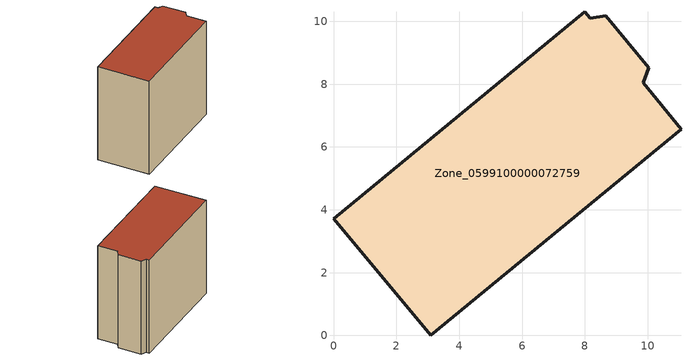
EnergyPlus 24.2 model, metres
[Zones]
Zone_0599100000072759
 floor ground (C_G): 0,3.72 7.99,10.31 8.17,10.09 8.66,10.17 10.03,8.52 9.86,8.04 11.06,6.57 3.09,0 z0
 wall outside (C_F): 3.09,0 11.06,6.57 9.86,8.04 10.03,8.52 8.66,10.17 8.17,10.09 7.99,10.31 0,3.72 3.09,0 z0:9.2
 roof outside (C_R): 7.99,10.31 0,3.72 3.09,0 11.06,6.57 9.86,8.04 10.03,8.52 8.66,10.17 8.17,10.09 z9.2
[BUILDING]
Pand.0599100000072759: North Axis=0; Terrain=City; Loads Convergence Tolerance Value=0.04; Temperature Convergence Tolerance Value=0.4; Solar Distribution=FullExterior; Maximum Number of Warmup Days=25; Minimum Number of Warmup Days=1
[Site:Location]
Rotterdam.The.Hague.AP_ZH_NLD Design_Conditions: Latitude=51.96; Longitude=4.45; Time Zone=1; Elevation=-4.5
[SITE:GROUNDTEMPERATURE:BUILDINGSURFACE]
18, 18, 18, 18, 18, 18, 18, 18, 18, 18, 18, 18
[MATERIAL] Thermal Absorptance=0.9; Solar Absorptance=0.7; Visible Absorptance=0.7
Name | Roughness | Thickness | Conductivity | Density | Specific Heat
G.TI.1946 | MediumSmooth | 0.15 | 1 | 540 | 1210
F.TI.1946 | Rough | 0.3 | 0.857143 | 1920 | 840
R.TI.1946 | MediumRough | 0.2 | 0.1 | 1500 | 1000
[CONSTRUCTION]
C_G: G.TI.1946
C_F: F.TI.1946
C_R: R.TI.1946
[ZONE]
Zone_0599100000072759: Type=1; Multiplier=1; Ceiling Height=Autocalculate; Volume=Autocalculate; Floor Area=autocalculate; Part of Total Floor Area=Yes
[ZONEINFILTRATION:DESIGNFLOWRATE]
Infil_Zone_0599100000072759: Zone or ZoneList or Space or SpaceList=Zone_0599100000072759; Schedule=AlwaysOn; Design Flow Rate Calculation Method=Flow/Area; Flow Rate per Floor Area=0.003; Constant Term Coefficient=1; Temperature Term Coefficient=0; Velocity Term Coefficient=0; Velocity Squared Term Coefficient=0
[HVACTEMPLATE:ZONE:IDEALLOADSAIRSYSTEM]
Zone_0599100000072759: Maximum Heating Supply Air Temperature=50; Minimum Cooling Supply Air Temperature=13; Maximum Heating Supply Air Humidity Ratio=0.0156; Minimum Cooling Supply Air Humidity Ratio=0.0077; Heating Limit=NoLimit; Cooling Limit=NoLimit; Dehumidification Control Type=ConstantSensibleHeatRatio; Cooling Sensible Heat Ratio=0.7; Dehumidification Setpoint=60; Humidification Control Type=None; Humidification Setpoint=30; Outdoor Air Method=None; Outdoor Air Flow Rate per Person=0.00944; Outdoor Air Flow Rate per Zone Floor Area=0; Outdoor Air Flow Rate per Zone=0; Demand Controlled Ventilation Type=None; Outdoor Air Economizer Type=NoEconomizer; Heat Recovery Type=None; Sensible Heat Recovery Effectiveness=0.7; Latent Heat Recovery Effectiveness=0.65
[ZONECONTROL:THERMOSTAT]
ThermostatControl_Zone_0599100000072759: Zone or ZoneList=Zone_0599100000072759; Control Type Schedule=DualSetpointControlType; Control 1=Thermostat_Zone_0599100000072759; Temperature Difference Between Cutout And Setpoint=0
[THERMOSTATSETPOINT:DUALSETPOINT]
Thermostat_Zone_0599100000072759: Heating Setpoint Temperature Schedule=HeatingSetpoint_Zone_0599100000072759; Cooling Setpoint Temperature Schedule=CoolingSetpoint_Zone_0599100000072759
[SCHEDULE:COMPACT]
HeatingSetpoint_Zone_0599100000072759: Through: 12/31, For: AllDays, Until: 24:00, 21
CoolingSetpoint_Zone_0599100000072759: Through: 12/31, For: AllDays, Until: 24:00, 24
DualSetpointControlType: Through: 12/31, For: AllDays, Until: 24:00, 4
AlwaysOn: Through: 12/31, For: AllDays, Until: 24:00, 1
